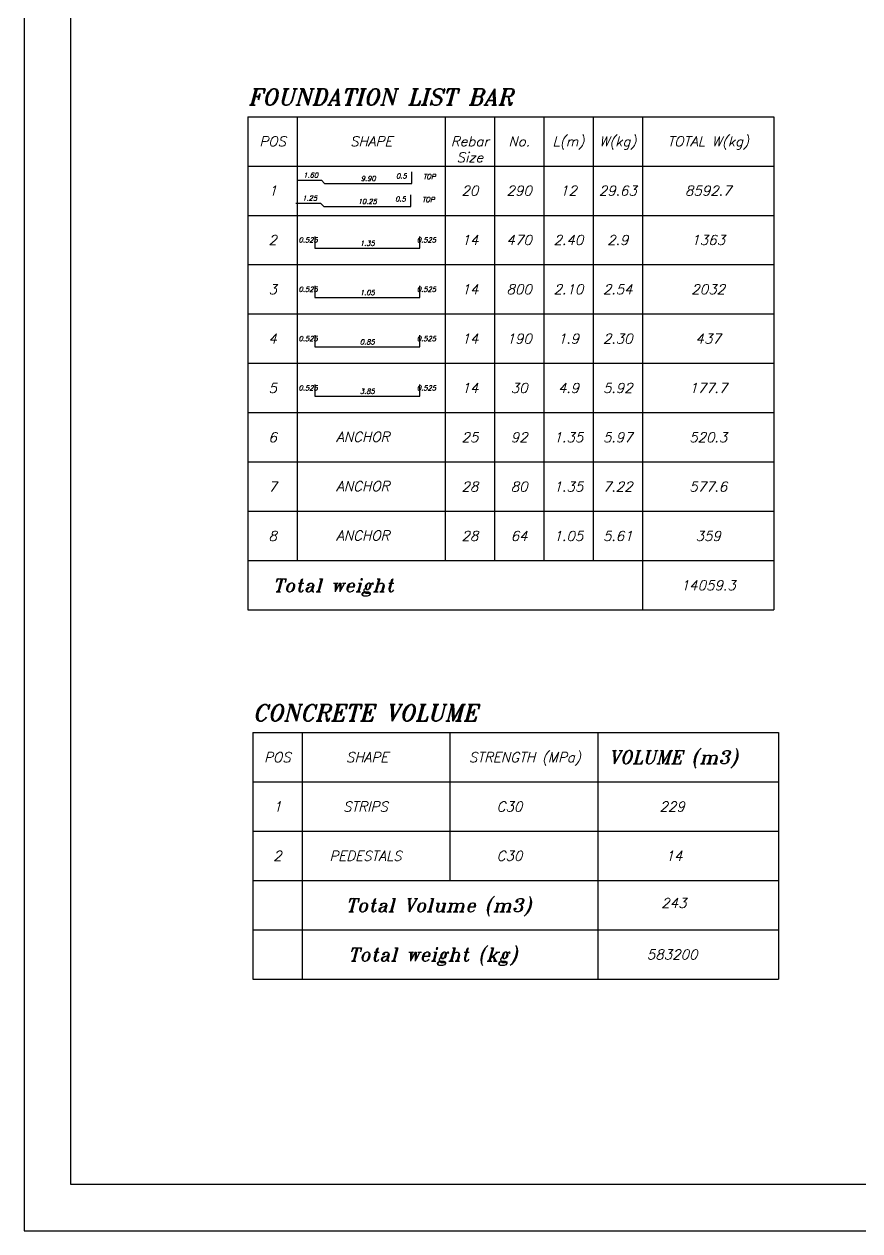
# Model space of a CAD drawing. Header units: inches. Extents: x 460503 to 460688, y 47570 to 48852.
# Drawn here: x 460506.05 to 460531.47, y 48578.12 to 48614.82 of the extents above; entities that cross this region are included whole.
import ezdxf
from ezdxf.enums import TextEntityAlignment as Align

# ---------------------------------------------------------------- set-up
doc = ezdxf.new("R2010")
doc.units = ezdxf.units.IN
doc.header["$MEASUREMENT"] = 0
for name, color, linetype in [('1', 1, 'Continuous'), ('DIM', 8, 'Continuous'), ('lateral brace', 5, 'Continuous'), ('Layer4', 118, 'Continuous'), ('SAZE_DRAWINGS', 7, 'Continuous')]:
    doc.layers.add(name, color=color, linetype=linetype)
doc.styles.add('SAZE_STYLE', font='romansp.shx', dxfattribs={"oblique": 15})
doc.styles.add('SAZE_STYLE1', font='romant.shx', dxfattribs={"oblique": 15})

msp = doc.modelspace()

# ---------------------------------------------------------------- linework, layer by layer
at = {"layer": '1'}
msp.add_lwpolyline([(460507.46120186, 48579.53596317), (460588.72955203, 48579.53596317), (460588.72955203, 48636.1689598), (460507.46120186, 48636.1689598)], close=True, dxfattribs=at)
at = {"layer": 'DIM'}
msp.add_lwpolyline([(460506.04537694, 48578.12013825), (460590.14537694, 48578.12013825), (460590.14537694, 48637.58478472), (460506.04537694, 48637.58478472)], close=True, dxfattribs=at)
at = {"layer": 'lateral brace'}
msp.add_lwpolyline([(460506.04537694, 48578.12013825), (460590.14537694, 48578.12013825), (460590.14537694, 48637.58478472), (460506.04537694, 48637.58478472)], close=True, dxfattribs=at)
at = {"layer": 'Layer4'}
msp.add_lwpolyline([(460590.14537694, 48637.58478472), (460506.04537694, 48637.58478472), (460506.04537694, 48578.12013825), (460590.14537694, 48578.12013825)], close=True, dxfattribs=at)
at = {"layer": 'SAZE_DRAWINGS', "color": 6}
for points in [[(460512.85549529, 48612.00146661), (460528.85549529, 48612.00146661)], [(460512.85549529, 48612.00146661), (460512.85549529, 48610.50146661)], [(460528.85549529, 48612.00146661), (460528.85549529, 48610.50146661)], [(460512.85549529, 48610.50146661), (460528.85549529, 48610.50146661)], [(460512.85549529, 48610.50146661), (460512.85549529, 48609.00146661)], [(460528.85549529, 48610.50146661), (460528.85549529, 48609.00146661)], [(460512.85549529, 48609.00146661), (460512.85549529, 48607.50146661)], [(460528.85549529, 48609.00146661), (460528.85549529, 48607.50146661)], [(460512.85549529, 48607.50146661), (460512.85549529, 48606.00146661)], [(460528.85549529, 48607.50146661), (460528.85549529, 48606.00146661)], [(460512.85549529, 48606.00146661), (460512.85549529, 48604.50146661)], [(460528.85549529, 48606.00146661), (460528.85549529, 48604.50146661)], [(460512.85549529, 48604.50146661), (460512.85549529, 48603.00146661)], [(460528.85549529, 48604.50146661), (460528.85549529, 48603.00146661)], [(460512.85549529, 48603.00146661), (460512.85549529, 48600.00146661)], [(460528.85549529, 48603.00146661), (460528.85549529, 48600.00146661)], [(460512.85549529, 48600.00146661), (460512.85549529, 48598.50146661)], [(460528.85549529, 48600.00146661), (460528.85549529, 48598.50146661)], [(460512.85549529, 48598.50146661), (460512.85549529, 48597.00146661)], [(460528.85549529, 48598.50146661), (460528.85549529, 48597.00146661)], [(460512.85549529, 48597.00146661), (460528.85549529, 48597.00146661)], [(460512.99987559, 48593.27352939), (460528.99987559, 48593.27352939)], [(460512.99987559, 48593.27352939), (460512.99987559, 48591.77352939)], [(460528.99987559, 48593.27352939), (460528.99987559, 48591.77352939)], [(460512.99987559, 48591.77352939), (460528.99987559, 48591.77352939)], [(460512.99987559, 48591.77352939), (460512.99987559, 48590.27352939)], [(460528.99987559, 48591.77352939), (460528.99987559, 48590.27352939)], [(460512.99987559, 48590.27352939), (460512.99987559, 48588.77352939)], [(460528.99987559, 48590.27352939), (460528.99987559, 48588.77352939)], [(460512.99987559, 48588.77352939), (460512.99987559, 48587.27352939)], [(460512.99987559, 48588.77352939), (460512.99987559, 48587.27352939)], [(460528.99987559, 48588.77352939), (460528.99987559, 48587.27352939)], [(460528.99987559, 48588.77352939), (460528.99987559, 48587.27352939)], [(460512.99987559, 48587.27352939), (460512.99987559, 48585.77352939)], [(460528.99987559, 48587.27352939), (460528.99987559, 48585.77352939)], [(460512.99987559, 48585.77352939), (460528.99987559, 48585.77352939)]]:
    msp.add_lwpolyline(points, dxfattribs=at)
at = {"layer": 'SAZE_DRAWINGS', "color": 2}
for points in [[(460514.35549529, 48612.00146661), (460514.35549529, 48610.50146661)], [(460518.85549529, 48612.00146661), (460518.85549529, 48610.50146661)], [(460520.35549529, 48612.00146661), (460520.35549529, 48610.50146661)], [(460521.85549529, 48612.00146661), (460521.85549529, 48610.50146661)], [(460523.35549529, 48612.00146661), (460523.35549529, 48610.50146661)], [(460524.85549529, 48612.00146661), (460524.85549529, 48610.50146661)], [(460514.35549529, 48610.50146661), (460514.35549529, 48609.00146661)], [(460518.85549529, 48610.50146661), (460518.85549529, 48609.00146661)], [(460520.35549529, 48610.50146661), (460520.35549529, 48609.00146661)], [(460521.85549529, 48610.50146661), (460521.85549529, 48609.00146661)], [(460523.35549529, 48610.50146661), (460523.35549529, 48609.00146661)], [(460524.85549529, 48610.50146661), (460524.85549529, 48609.00146661)], [(460514.35549529, 48609.00146661), (460514.35549529, 48607.50146661)], [(460518.85549529, 48609.00146661), (460518.85549529, 48607.50146661)], [(460520.35549529, 48609.00146661), (460520.35549529, 48607.50146661)], [(460521.85549529, 48609.00146661), (460521.85549529, 48607.50146661)], [(460523.35549529, 48609.00146661), (460523.35549529, 48607.50146661)], [(460524.85549529, 48609.00146661), (460524.85549529, 48607.50146661)], [(460514.35549529, 48607.50146661), (460514.35549529, 48606.00146661)], [(460518.85549529, 48607.50146661), (460518.85549529, 48606.00146661)], [(460520.35549529, 48607.50146661), (460520.35549529, 48606.00146661)], [(460521.85549529, 48607.50146661), (460521.85549529, 48606.00146661)], [(460523.35549529, 48607.50146661), (460523.35549529, 48606.00146661)], [(460524.85549529, 48607.50146661), (460524.85549529, 48606.00146661)], [(460514.35549529, 48606.00146661), (460514.35549529, 48604.50146661)], [(460518.85549529, 48606.00146661), (460518.85549529, 48604.50146661)], [(460520.35549529, 48606.00146661), (460520.35549529, 48604.50146661)], [(460521.85549529, 48606.00146661), (460521.85549529, 48604.50146661)], [(460523.35549529, 48606.00146661), (460523.35549529, 48604.50146661)], [(460524.85549529, 48606.00146661), (460524.85549529, 48604.50146661)], [(460514.35549529, 48604.50146661), (460514.35549529, 48603.00146661)], [(460518.85549529, 48604.50146661), (460518.85549529, 48603.00146661)], [(460520.35549529, 48604.50146661), (460520.35549529, 48603.00146661)], [(460521.85549529, 48604.50146661), (460521.85549529, 48603.00146661)], [(460523.35549529, 48604.50146661), (460523.35549529, 48603.00146661)], [(460524.85549529, 48604.50146661), (460524.85549529, 48603.00146661)], [(460514.35549529, 48603.00146661), (460514.35549529, 48600.00146661)], [(460518.85549529, 48603.00146661), (460518.85549529, 48600.00146661)], [(460520.35549529, 48603.00146661), (460520.35549529, 48600.00146661)], [(460521.85549529, 48603.00146661), (460521.85549529, 48600.00146661)], [(460523.35549529, 48603.00146661), (460523.35549529, 48600.00146661)], [(460524.85549529, 48603.00146661), (460524.85549529, 48600.00146661)], [(460514.35549529, 48600.00146661), (460514.35549529, 48598.50146661)], [(460518.85549529, 48600.00146661), (460518.85549529, 48598.50146661)], [(460520.35549529, 48600.00146661), (460520.35549529, 48598.50146661)], [(460521.85549529, 48600.00146661), (460521.85549529, 48598.50146661)], [(460523.35549529, 48600.00146661), (460523.35549529, 48598.50146661)], [(460524.85549529, 48600.00146661), (460524.85549529, 48598.50146661)], [(460524.85549529, 48598.50146661), (460524.85549529, 48597.00146661)], [(460514.49987559, 48593.27352939), (460514.49987559, 48591.77352939)], [(460518.99987559, 48593.27352939), (460518.99987559, 48588.77352939)], [(460523.49987559, 48593.27352939), (460523.49987559, 48588.77352939)], [(460514.49987559, 48591.77352939), (460514.49987559, 48585.77352939)], [(460523.49987559, 48588.77352939), (460523.49987559, 48585.77352939)]]:
    msp.add_lwpolyline(points, dxfattribs=at)
at = {"layer": 'SAZE_DRAWINGS', "color": 5}
for points in [[(460514.33792075, 48610.07252195), (460515.08792075, 48610.07252195), (460515.18792075, 48609.97252195), (460517.83792075, 48609.97252195), (460517.83792075, 48610.32252195)], [(460514.30914388, 48609.3730072), (460515.05914388, 48609.3730072), (460515.15914388, 48609.2730072), (460517.80914388, 48609.2730072), (460517.80914388, 48609.6230072)], [(460514.88469044, 48608.3532254), (460514.88469044, 48608.0032254), (460518.08469043, 48608.0032254), (460518.08469043, 48608.3532254)], [(460514.88469044, 48606.8532254), (460514.88469044, 48606.5032254), (460518.08469043, 48606.5032254), (460518.08469043, 48606.8532254)], [(460514.88469044, 48605.3532254), (460514.88469044, 48605.0032254), (460518.08469043, 48605.0032254), (460518.08469043, 48605.3532254)], [(460514.88469044, 48603.8532254), (460514.88469044, 48603.5032254), (460518.08469043, 48603.5032254), (460518.08469043, 48603.8532254)]]:
    msp.add_lwpolyline(points, dxfattribs=at)
at = {"layer": 'SAZE_DRAWINGS', "color": 4}
for points in [[(460512.85549529, 48609.00146661), (460528.85549529, 48609.00146661)], [(460512.85549529, 48607.50146661), (460528.85549529, 48607.50146661)], [(460512.85549529, 48606.00146661), (460528.85549529, 48606.00146661)], [(460512.85549529, 48604.50146661), (460528.85549529, 48604.50146661)], [(460512.85549529, 48603.00146661), (460528.85549529, 48603.00146661)], [(460512.85549529, 48601.50146661), (460528.85549529, 48601.50146661)], [(460512.85549529, 48600.00146661), (460528.85549529, 48600.00146661)], [(460512.85549529, 48598.50146661), (460528.85549529, 48598.50146661)], [(460512.99987559, 48590.27352939), (460528.99987559, 48590.27352939)], [(460512.99987559, 48588.77352939), (460528.99987559, 48588.77352939)], [(460512.99987559, 48588.77352939), (460528.99987559, 48588.77352939)], [(460512.99987559, 48587.27352939), (460528.99987559, 48587.27352939)]]:
    msp.add_lwpolyline(points, dxfattribs=at)

# ---------------------------------------------------------------- texts
at = {"layer": 'SAZE_DRAWINGS', "color": 5, "style": 'SAZE_STYLE1', "oblique": 15}
for s, p in [('FOUNDATION LIST BAR', (460512.85549529, 48612.20146661)), ('CONCRETE VOLUME', (460512.99987559, 48593.47352939))]:
    msp.add_text(s, height=0.5, dxfattribs=at).set_placement(p, align=Align.BOTTOM_LEFT)
at = {"layer": 'SAZE_DRAWINGS', "color": 3, "oblique": 15}
for s, height, style, p in [('POS', 0.3, 'SAZE_STYLE1', (460513.60549529, 48611.25146661)), ('SHAPE', 0.3, 'SAZE_STYLE1', (460516.60549529, 48611.25146661)), ('Rebar', 0.3, 'SAZE_STYLE1', (460519.60549529, 48611.25146661)), ('No.', 0.3, 'SAZE_STYLE1', (460521.10549529, 48611.25146661)), ('L(m)', 0.3, 'SAZE_STYLE1', (460522.60549529, 48611.25146661)), ('W(kg)', 0.3, 'SAZE_STYLE1', (460524.10549529, 48611.25146661)), ('TOTAL W(kg)', 0.3, 'SAZE_STYLE1', (460526.85549529, 48611.25146661)), ('Size', 0.3, 'SAZE_STYLE1', (460519.60549529, 48610.76575233)), ('1.60', 0.15, 'SAZE_STYLE', (460514.76292075, 48610.22252195)), ('9.90', 0.15, 'SAZE_STYLE', (460516.51292075, 48610.12252195)), ('0.5', 0.15, 'SAZE_STYLE', (460517.52189461, 48610.19994332)), ('TOP', 0.15, 'SAZE_STYLE', (460518.36938142, 48610.18113023)), ('1', 0.3, 'SAZE_STYLE', (460513.60549529, 48609.75146661)), ('20', 0.3, 'SAZE_STYLE', (460519.60549529, 48609.75146661)), ('290', 0.3, 'SAZE_STYLE', (460521.10549529, 48609.75146661)), ('12', 0.3, 'SAZE_STYLE', (460522.60549529, 48609.75146661)), ('29.63', 0.3, 'SAZE_STYLE', (460524.10549529, 48609.75146661)), ('8592.7', 0.3, 'SAZE_STYLE', (460526.85549529, 48609.75146661)), ('1.25', 0.15, 'SAZE_STYLE', (460514.73414388, 48609.5230072)), ('10.25', 0.15, 'SAZE_STYLE', (460516.48414388, 48609.4230072)), ('0.5', 0.15, 'SAZE_STYLE', (460517.49311774, 48609.50042857)), ('TOP', 0.15, 'SAZE_STYLE', (460518.34060455, 48609.48161548)), ('2', 0.3, 'SAZE_STYLE', (460513.60549529, 48608.25146661)), ('0.525', 0.15, 'SAZE_STYLE', (460514.68469044, 48608.2532254)), ('0.525', 0.15, 'SAZE_STYLE', (460518.28469043, 48608.2532254)), ('14', 0.3, 'SAZE_STYLE', (460519.60549529, 48608.25146661)), ('470', 0.3, 'SAZE_STYLE', (460521.10549529, 48608.25146661)), ('2.40', 0.3, 'SAZE_STYLE', (460522.60549529, 48608.25146661)), ('2.9', 0.3, 'SAZE_STYLE', (460524.10549529, 48608.25146661)), ('1363', 0.3, 'SAZE_STYLE', (460526.85549529, 48608.25146661)), ('1.35', 0.15, 'SAZE_STYLE', (460516.48469044, 48608.1532254)), ('3', 0.3, 'SAZE_STYLE', (460513.60549529, 48606.75146661)), ('14', 0.3, 'SAZE_STYLE', (460519.60549529, 48606.75146661)), ('800', 0.3, 'SAZE_STYLE', (460521.10549529, 48606.75146661)), ('2.10', 0.3, 'SAZE_STYLE', (460522.60549529, 48606.75146661)), ('2.54', 0.3, 'SAZE_STYLE', (460524.10549529, 48606.75146661)), ('2032', 0.3, 'SAZE_STYLE', (460526.85549529, 48606.75146661)), ('0.525', 0.15, 'SAZE_STYLE', (460514.68469044, 48606.7532254)), ('1.05', 0.15, 'SAZE_STYLE', (460516.48469044, 48606.6532254)), ('0.525', 0.15, 'SAZE_STYLE', (460518.28469043, 48606.7532254)), ('4', 0.3, 'SAZE_STYLE', (460513.60549529, 48605.25146661)), ('14', 0.3, 'SAZE_STYLE', (460519.60549529, 48605.25146661)), ('190', 0.3, 'SAZE_STYLE', (460521.10549529, 48605.25146661)), ('1.9', 0.3, 'SAZE_STYLE', (460522.60549529, 48605.25146661)), ('2.30', 0.3, 'SAZE_STYLE', (460524.10549529, 48605.25146661)), ('437', 0.3, 'SAZE_STYLE', (460526.85549529, 48605.25146661)), ('0.525', 0.15, 'SAZE_STYLE', (460514.68469044, 48605.2532254)), ('0.85', 0.15, 'SAZE_STYLE', (460516.48469044, 48605.1532254)), ('0.525', 0.15, 'SAZE_STYLE', (460518.28469043, 48605.2532254)), ('5', 0.3, 'SAZE_STYLE', (460513.60549529, 48603.75146661)), ('0.525', 0.15, 'SAZE_STYLE', (460514.68469044, 48603.7532254)), ('3.85', 0.15, 'SAZE_STYLE', (460516.48469044, 48603.6532254)), ('0.525', 0.15, 'SAZE_STYLE', (460518.28469043, 48603.7532254)), ('14', 0.3, 'SAZE_STYLE', (460519.60549529, 48603.75146661)), ('30', 0.3, 'SAZE_STYLE', (460521.10549529, 48603.75146661)), ('4.9', 0.3, 'SAZE_STYLE', (460522.60549529, 48603.75146661)), ('5.92', 0.3, 'SAZE_STYLE', (460524.10549529, 48603.75146661)), ('177.7', 0.3, 'SAZE_STYLE', (460526.85549529, 48603.75146661)), ('6', 0.3, 'SAZE_STYLE', (460513.60549529, 48602.25146661)), ('ANCHOR', 0.3, 'SAZE_STYLE', (460516.3499726, 48602.26605259)), ('25', 0.3, 'SAZE_STYLE', (460519.60549529, 48602.25146661)), ('92', 0.3, 'SAZE_STYLE', (460521.10549529, 48602.25146661)), ('1.35', 0.3, 'SAZE_STYLE', (460522.60549529, 48602.25146661)), ('5.97', 0.3, 'SAZE_STYLE', (460524.10549529, 48602.25146661)), ('520.3', 0.3, 'SAZE_STYLE', (460526.85549529, 48602.25146661)), ('7', 0.3, 'SAZE_STYLE', (460513.60549529, 48600.75146661)), ('ANCHOR', 0.3, 'SAZE_STYLE', (460516.3499726, 48600.76605259)), ('28', 0.3, 'SAZE_STYLE', (460519.60549529, 48600.75146661)), ('80', 0.3, 'SAZE_STYLE', (460521.10549529, 48600.75146661)), ('1.35', 0.3, 'SAZE_STYLE', (460522.60549529, 48600.75146661)), ('7.22', 0.3, 'SAZE_STYLE', (460524.10549529, 48600.75146661)), ('577.6', 0.3, 'SAZE_STYLE', (460526.85549529, 48600.75146661)), ('8', 0.3, 'SAZE_STYLE', (460513.60549529, 48599.25146661)), ('ANCHOR', 0.3, 'SAZE_STYLE', (460516.3499726, 48599.26605259)), ('28', 0.3, 'SAZE_STYLE', (460519.60549529, 48599.25146661)), ('64', 0.3, 'SAZE_STYLE', (460521.10549529, 48599.25146661)), ('1.05', 0.3, 'SAZE_STYLE', (460522.60549529, 48599.25146661)), ('5.61', 0.3, 'SAZE_STYLE', (460524.10549529, 48599.25146661)), ('359', 0.3, 'SAZE_STYLE', (460526.85549529, 48599.25146661)), ('14059.3', 0.3, 'SAZE_STYLE1', (460526.85549529, 48597.75146661)), ('POS', 0.3, 'SAZE_STYLE1', (460513.74987559, 48592.52352939)), ('SHAPE', 0.3, 'SAZE_STYLE1', (460516.48074942, 48592.52352939)), ('STRENGTH (MPa)', 0.3, 'SAZE_STYLE1', (460521.27841828, 48592.52352939)), ('1', 0.3, 'SAZE_STYLE', (460513.74987559, 48591.02352939)), ('STRIPS', 0.3, 'SAZE_STYLE', (460516.43016889, 48591.02352939)), ('C30', 0.3, 'SAZE_STYLE', (460520.81022533, 48591.02352939)), ('229', 0.3, 'SAZE_STYLE', (460525.75877365, 48591.02352939)), ('2', 0.3, 'SAZE_STYLE', (460513.74987559, 48589.52352939)), ('PEDESTALS', 0.3, 'SAZE_STYLE', (460516.43016889, 48589.52352939)), ('C30', 0.3, 'SAZE_STYLE', (460520.81022533, 48589.52352939)), ('14', 0.3, 'SAZE_STYLE', (460525.81206452, 48589.52352939)), ('243', 0.3, 'SAZE_STYLE', (460525.81206452, 48588.08983754)), ('583200', 0.3, 'SAZE_STYLE1', (460525.75877365, 48586.52352939))]:
    msp.add_text(s, height=height, dxfattribs=dict(at, style=style)).set_placement(p, align=Align.MIDDLE_CENTER)
at = {"layer": 'SAZE_DRAWINGS', "color": 3, "style": 'SAZE_STYLE1', "oblique": 15}
for s, p in [('Total weight', (460513.60549529, 48597.75146661)), ('VOLUME (m3)', (460523.82283881, 48592.52352939)), ('Total Volume (m3)', (460515.82392686, 48588.02352939)), ('Total weight (kg)', (460515.89816443, 48586.52352939))]:
    msp.add_text(s, height=0.4, dxfattribs=at).set_placement(p, align=Align.MIDDLE_LEFT)

doc.saveas('drawing.dxf')
